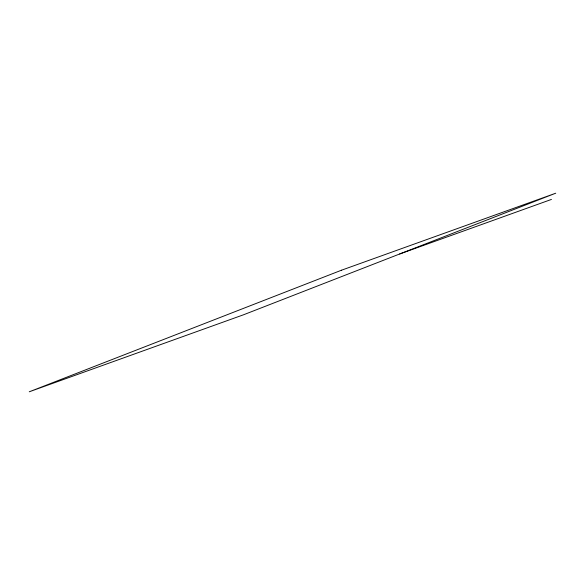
<?xml version="1.0" encoding="UTF-8"?>
<svg xmlns="http://www.w3.org/2000/svg" width="585" height="585" viewBox="0 0 585 585"><rect width="100%" height="100%" fill="white"/><g stroke="black" fill="none" stroke-linecap="round" stroke-linejoin="round"><path stroke-width="0.88" d="M399.65 253.985L551.443 199.427M341.45 270.226L29.25 391.796L243.55 314.774L555.75 193.204L341.45 270.226"/></g></svg>
